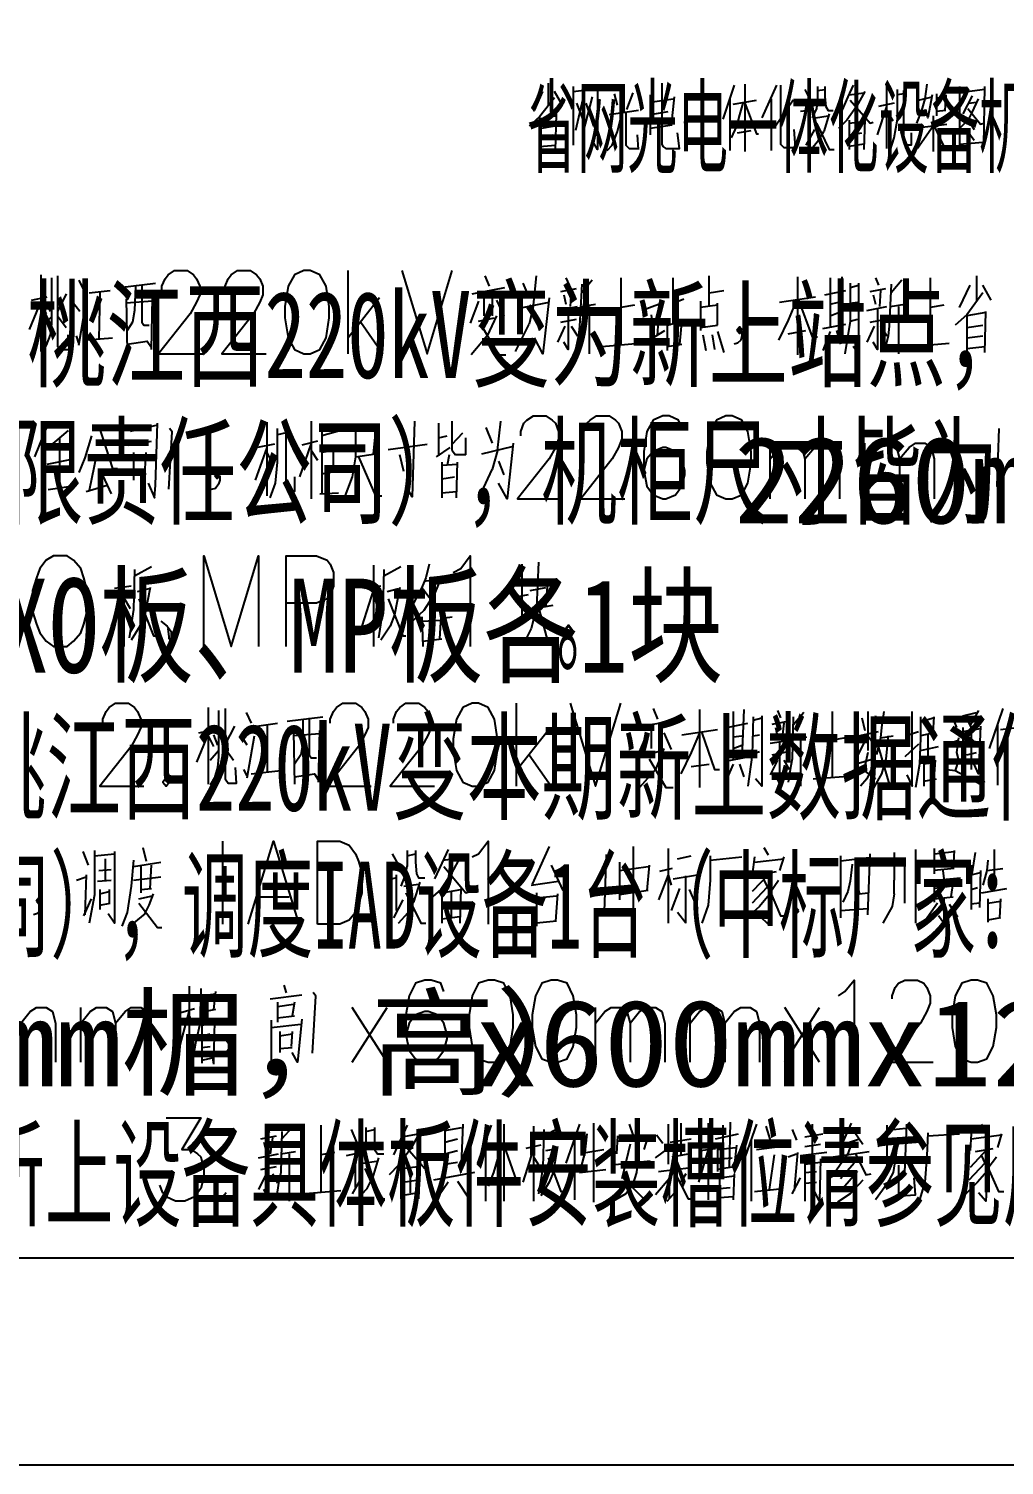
# Model space of a CAD drawing. Header units: metres. Extents: x 17 to 1264, y 17 to 859.
# Drawn here: x 124.8 to 258.3, y 16.9 to 213.4 of the extents above; entities that cross this region are included whole.
import ezdxf

# ---------------------------------------------------------------- set-up
doc = ezdxf.new("R2010")
doc.units = ezdxf.units.M
for name, color, linetype in [('LINES', 7, 'Continuous'), ('POLYLINES', 4, 'Continuous'), ('RECTS', 7, 'Continuous'), ('TEXTS', 3, 'Continuous')]:
    doc.layers.add(name, color=color, linetype=linetype)

msp = doc.modelspace()

# ---------------------------------------------------------------- linework, layer by layer
at = {"layer": 'LINES'}
for p, q in [((193.96, 202.18), (195.11, 204.77)), ((195.83, 205.92), (195.83, 202.9)), ((197.71, 203.04), (196.7, 204.77)), ((199.29, 205.49), (199.29, 197.42)), ((199.29, 204.77), (202.6, 205.2)), ((205.34, 202.9), (204.91, 204.48)), ((206.2, 205.78), (206.2, 201.89)), ((206.63, 202.32), (207.5, 204.62)), ((221.32, 205.63), (219.74, 201.02)), ((222.76, 205.78), (222.76, 196.56)), ((227.08, 205.63), (225.07, 201.17)), ((230.97, 205.06), (231.69, 203.62)), ((232.7, 205.49), (232.7, 203.62)), ((232.7, 204.91), (233.71, 205.06)), ((237.59, 205.63), (236.87, 204.05)), ((237.02, 204.34), (239.03, 204.62)), ((242.2, 196.99), (242.2, 205.78)), ((244.51, 204.48), (243.64, 204.34)), ((247.67, 205.78), (247.39, 203.76)), ((248.97, 204.48), (248.97, 201.46)), ((252.14, 205.49), (252.14, 197.28)), ((252.14, 205.49), (252.14, 196.85)), ((255.59, 205.06), (252.14, 204.62)), ((255.45, 197.42), (255.59, 205.49)), ((200.59, 203.76), (199.58, 199.44)), ((199.72, 203.18), (200.73, 200.59)), ((201.88, 204.05), (200.59, 199.15)), ((201.02, 203.18), (202.03, 200.02)), ((209.8, 204.34), (209.8, 198.86)), ((209.8, 203.33), (212.97, 203.76)), ((213.11, 204.05), (212.68, 200.16)), ((220.75, 196.7), (220.75, 203.76)), ((221.18, 203.04), (224.35, 203.62)), ((226.36, 203.76), (226.36, 196.7)), ((229.39, 203.62), (226.94, 200.02)), ((231.55, 198.29), (231.55, 202.61)), ((236.87, 204.05), (236.01, 202.18)), ((240.91, 198.86), (242.2, 202.75)), ((243.21, 203.18), (241.05, 202.75)), ((246.52, 203.62), (248.39, 204.05)), ((248.97, 203.9), (250.12, 204.05)), ((250.27, 204.34), (250.12, 202.18)), ((253.87, 204.19), (252.57, 201.74)), ((253.43, 203.18), (254.44, 203.33)), ((196.99, 201.46), (194.68, 201.02)), ((194.68, 201.31), (194.68, 196.7)), ((196.84, 196.7), (196.99, 201.74)), ((208.22, 202.18), (204.19, 201.6)), ((210.38, 201.74), (212.25, 202.03)), ((214.41, 200.59), (219.16, 201.02)), ((231.55, 202.18), (230.39, 202.03)), ((232.41, 201.17), (234.14, 201.46)), ((234.28, 201.74), (233.56, 199.3)), ((237.02, 200.88), (237.02, 196.85)), ((237.02, 200.45), (239.18, 200.74)), ((238.03, 200.59), (238.03, 197.57)), ((239.18, 201.02), (239.03, 196.85)), ((243.07, 200.74), (242.2, 202.18)), ((248.54, 201.46), (248.54, 196.56)), ((250.27, 202.18), (248.97, 202.03)), ((252.28, 199.87), (253.43, 201.02)), ((194.68, 199.73), (196.55, 200.02)), ((194.68, 198.43), (196.55, 198.86)), ((208.22, 196.85), (208.07, 198.86)), ((212.83, 200.16), (209.8, 199.73)), ((221.75, 199.15), (223.63, 199.44)), ((232.27, 199.58), (231.11, 197.42)), ((237.16, 198.86), (238.75, 199.15)), ((248.54, 200.02), (246.38, 196.99)), ((246.67, 199.87), (250.41, 200.3)), ((253.29, 199.3), (254.15, 198.14)), ((253.58, 200.45), (254.15, 199.58)), ((194.68, 197.28), (196.84, 197.42)), ((239.03, 197.57), (237.02, 197.28)), ((252.14, 197.57), (255.31, 197.86)), ((126.43, 179.71), (126.43, 169.2)), ((127.87, 179.28), (127.87, 172.8)), ((131.61, 178.99), (132.33, 177.55)), ((168.47, 168.91), (168.47, 180.29)), ((187.19, 179.57), (187.77, 178.13)), ((193.82, 175.54), (194.25, 179.57)), ((198.28, 179.28), (198.71, 178.27)), ((201.88, 178.99), (200.44, 177.26)), ((205.77, 179.28), (205.77, 170.06)), ((212.97, 173.09), (212.97, 179.28)), ((217.87, 175.39), (217.87, 179.57)), ((229.96, 179.42), (229.96, 168.77)), ((234.43, 179.28), (234.43, 172.66)), ((236.01, 179.42), (235.72, 172.8)), ((240.62, 179.28), (241.05, 178.27)), ((244.22, 178.99), (242.78, 177.26)), ((248.11, 179.28), (248.11, 170.06)), ((254.44, 179.57), (254.44, 176.11)), ((129.88, 177.12), (128.73, 174.67)), ((133.05, 177.26), (135.93, 177.55)), ((134.49, 177.26), (134.35, 170.93)), ((137.23, 177.98), (142.12, 178.56)), ((185.47, 177.12), (189.93, 177.98)), ((187.05, 177.26), (187.05, 174.1)), ((188.2, 177.55), (188.2, 174.1)), ((192.38, 178.56), (193.24, 176.54)), ((197.56, 177.41), (199.72, 177.84)), ((197.99, 176.98), (198.28, 175.68)), ((199, 177.55), (198.86, 175.39)), ((210.23, 178.27), (210.81, 176.83)), ((217.87, 177.26), (219.88, 177.55)), ((233.71, 176.98), (236.59, 177.55)), ((237.16, 178.56), (237.16, 173.23)), ((237.16, 177.98), (238.31, 178.27)), ((239.9, 177.41), (242.06, 177.84)), ((240.33, 176.98), (240.62, 175.68)), ((241.34, 177.55), (241.19, 175.39)), ((252.14, 175.25), (253.58, 178.27)), ((256.46, 176.26), (255.31, 178.27)), ((126.43, 176.11), (124.84, 172.22)), ((125.13, 176.26), (127.29, 176.69)), ((126.43, 175.82), (127.15, 174.38)), ((127.15, 175.97), (127.72, 174.67)), ((131.75, 174.67), (130.75, 175.97)), ((131.61, 170.06), (132.62, 175.97)), ((138.09, 176.4), (138.23, 169.2)), ((141.69, 176.11), (138.09, 175.82)), ((141.55, 169.49), (141.69, 176.54)), ((172.79, 176.54), (168.47, 171.07)), ((186.33, 176.11), (185.18, 173.09)), ((188.78, 176.26), (189.79, 174.1)), ((191.66, 175.1), (195.98, 175.97)), ((193.82, 175.54), (193.24, 172.94)), ((197.13, 174.82), (199.87, 175.39)), ((200.3, 175.39), (202.31, 175.68)), ((201.45, 175.39), (201.45, 168.91)), ((207.64, 175.54), (205.77, 175.25)), ((209.37, 175.1), (211.67, 175.97)), ((210.81, 171.36), (211.1, 175.39)), ((212.97, 175.82), (214.41, 176.4)), ((216.71, 176.11), (216.71, 172.08)), ((219.02, 175.54), (216.71, 175.25)), ((219.02, 172.8), (219.02, 175.82)), ((227.51, 175.97), (232.41, 176.69)), ((234.43, 175.68), (235.58, 175.97)), ((237.16, 175.82), (238.17, 175.97)), ((239.47, 174.82), (242.2, 175.39)), ((242.63, 175.39), (244.65, 175.68)), ((243.79, 175.39), (243.79, 168.91)), ((249.98, 175.54), (248.11, 175.25)), ((126.71, 172.66), (127.87, 173.95)), ((128.73, 174.1), (129.88, 172.51)), ((170.2, 173.23), (173.23, 168.91)), ((186.33, 173.38), (188.49, 173.81)), ((191.37, 169.2), (193.24, 172.94)), ((193.96, 174.1), (194.68, 172.08)), ((197.56, 173.23), (199.72, 173.66)), ((209.95, 174.24), (210.23, 171.94)), ((212.11, 173.66), (212.11, 169.34)), ((212.11, 172.8), (214.12, 173.38)), ((214.12, 173.66), (213.83, 170.21)), ((233.42, 172.37), (236.59, 172.94)), ((234.43, 174.1), (235.58, 174.53)), ((237.16, 173.38), (236.44, 168.91)), ((237.16, 173.38), (238.17, 173.66)), ((239.9, 173.23), (242.06, 173.66)), ((255.74, 174.53), (253.15, 174.1)), ((253.15, 174.24), (253.15, 169.06)), ((255.59, 169.06), (255.74, 174.67)), ((131.61, 170.35), (131.32, 171.36)), ((132.33, 170.78), (136.22, 171.07)), ((198.14, 172.66), (197.13, 170.5)), ((199, 172.66), (199.87, 171.36)), ((209.23, 170.5), (211.82, 172.08)), ((215.99, 172.08), (215.56, 169.06)), ((216.71, 172.51), (219.02, 172.8)), ((217, 171.5), (217.43, 169.34)), ((218.3, 171.5), (218.59, 169.49)), ((219.02, 171.94), (219.88, 169.06)), ((222.04, 172.08), (221.9, 172.08)), ((228.67, 171.65), (231.11, 172.08)), ((234.43, 171.94), (233.42, 169.34)), ((235.29, 172.08), (235.87, 170.21)), ((240.47, 172.66), (239.47, 170.5)), ((241.34, 172.66), (242.2, 171.36)), ((253.15, 172.51), (255.31, 172.8)), ((253.15, 171.07), (255.31, 171.36)), ((203.18, 169.92), (208.36, 170.35)), ((212.11, 169.92), (214.12, 170.21)), ((245.51, 169.92), (250.7, 170.35)), ((253.15, 169.63), (255.59, 169.92)), ((127.43, 159.41), (125.56, 154.8)), ((157.39, 149.47), (157.39, 159.55)), ((163.43, 159.7), (163.43, 149.04)), ((171.93, 155.23), (172.36, 159.26)), ((180.86, 159.41), (180.86, 154.94)), ((182.73, 155.66), (182.73, 159.7)), ((188.92, 155.66), (189.35, 159.7)), ((126.71, 157.39), (126.71, 149.04)), ((130.17, 158.4), (127.43, 156.1)), ((129.02, 150.48), (129.02, 157.39)), ((142.41, 159.12), (138.67, 158.26)), ((159.98, 158.11), (158.83, 157.82)), ((164.87, 158.83), (164.87, 149.76)), ((167.03, 158.26), (164.87, 157.68)), ((172.22, 158.83), (169.48, 158.4)), ((180.86, 157.39), (182.01, 157.68)), ((182.73, 156.53), (184.17, 158.11)), ((184.6, 155.09), (184.6, 157.39)), ((187.34, 158.83), (188.2, 156.67)), ((138.38, 156.38), (141.55, 156.96)), ((139.1, 155.38), (139.1, 151.63)), ((140.68, 152.5), (140.83, 155.38)), ((155.8, 151.63), (157.39, 156.1)), ((158.39, 156.53), (156.09, 156.1)), ((158.25, 153.65), (157.39, 155.38)), ((161.85, 152.06), (163.43, 156.53)), ((164.3, 156.96), (162.14, 156.38)), ((163.43, 155.66), (164.3, 154.37)), ((166.46, 155.66), (164.87, 155.38)), ((166.46, 152.78), (166.46, 155.95)), ((173.95, 155.81), (179.27, 156.53)), ((180.57, 154.8), (182.44, 156.1)), ((182.73, 155.66), (183.16, 155.09)), ((186.76, 155.23), (190.94, 156.24)), ((188.92, 155.66), (188.2, 153.07)), ((226.22, 149.04), (226.22, 156.67)), ((239.18, 149.04), (239.18, 156.67)), ((127.29, 153.79), (130.89, 154.51)), ((134.06, 155.09), (133.05, 150.19)), ((140.83, 155.09), (139.1, 154.94)), ((169.48, 154.8), (172.22, 155.23)), ((176.11, 152.78), (175.53, 155.09)), ((181.29, 154.08), (181.29, 149.18)), ((181.29, 153.65), (183.45, 153.79)), ((182.3, 155.09), (182.01, 153.65)), ((184.6, 155.09), (183.16, 155.09)), ((183.31, 149.18), (183.45, 154.08)), ((189.07, 154.22), (189.79, 152.35)), ((134.63, 152.78), (136.07, 149.76)), ((139.1, 152.35), (140.83, 152.5)), ((150.62, 152.35), (150.47, 152.35)), ((164.87, 152.5), (166.6, 152.78)), ((181.29, 151.78), (183.02, 152.06)), ((186.47, 149.33), (188.2, 153.07)), ((127.43, 150.34), (130.6, 150.77)), ((132.62, 150.05), (135.5, 150.91)), ((164.59, 149.76), (167.18, 149.9)), ((181.29, 149.9), (183.31, 150.05)), ((137.8, 139.97), (137.8, 128.88)), ((139.24, 138.53), (141.55, 139.82)), ((171.93, 139.97), (171.93, 128.88)), ((173.37, 138.53), (175.67, 139.82)), ((192.23, 140.11), (192.23, 132.62)), ((178.84, 137.81), (181.15, 138.1)), ((137.8, 136.66), (136.07, 131.62)), ((138.81, 137.09), (136.51, 136.8)), ((139.67, 136.37), (141.26, 136.8)), ((171.93, 136.66), (170.35, 131.62)), ((172.94, 137.09), (170.78, 136.8)), ((173.8, 136.37), (175.39, 136.8)), ((193.1, 135.94), (190.94, 135.5)), ((193.39, 136.51), (195.55, 136.94)), ((195.69, 137.09), (195.55, 134.35)), ((137.8, 135.5), (138.67, 134.06)), ((171.93, 135.5), (172.79, 134.06)), ((193.1, 133.92), (196.55, 134.5)), ((142.84, 132.34), (143.71, 131.62)), ((178.55, 132.91), (178.7, 128.88)), ((178.55, 132.34), (181.15, 132.48)), ((181.15, 132.91), (181, 129.89)), ((190.79, 131.62), (193.1, 133.2)), ((143.71, 131.62), (144.28, 130.9)), ((143.99, 130.18), (143.85, 131.33)), ((143.99, 129.89), (143.99, 130.18)), ((144.14, 129.74), (143.99, 129.89)), ((144.28, 129.89), (144.14, 129.74)), ((144.28, 130.9), (144.28, 130.32)), ((144.28, 130.32), (144.28, 129.89)), ((178.7, 129.6), (181.29, 129.89)), ((149.32, 120.53), (149.32, 110.02)), ((150.76, 120.1), (150.76, 113.62)), ((191.51, 109.73), (191.51, 121.1)), ((210.23, 120.38), (210.81, 118.94)), ((216.57, 120.24), (216.57, 109.58)), ((221.18, 119.95), (221.18, 113.47)), ((222.62, 120.24), (222.33, 113.62)), ((227.23, 120.1), (227.66, 119.09)), ((234.71, 119.95), (234.71, 110.88)), ((239.61, 119.95), (239.61, 114.62)), ((254.73, 120.1), (253.58, 118.08)), ((258.04, 120.38), (256.17, 114.91)), ((152.92, 117.94), (151.63, 115.49)), ((154.51, 119.81), (155.23, 118.37)), ((155.95, 117.94), (158.83, 118.37)), ((157.39, 118.08), (157.39, 111.74)), ((160.12, 118.66), (165.02, 119.23)), ((208.36, 117.94), (212.83, 118.66)), ((209.95, 118.08), (209.95, 114.91)), ((211.1, 118.37), (211.1, 114.91)), ((220.31, 117.79), (223.19, 118.37)), ((223.91, 119.23), (223.77, 114.05)), ((223.91, 118.8), (225.07, 119.09)), ((226.51, 118.22), (228.67, 118.66)), ((228.09, 118.37), (227.8, 116.06)), ((230.83, 119.81), (229.39, 118.08)), ((238.75, 119.09), (239.18, 117.36)), ((240.62, 119.38), (240.19, 117.07)), ((248.68, 119.09), (246.81, 118.51)), ((248.54, 117.07), (248.68, 119.23)), ((251.13, 119.23), (251.71, 117.79)), ((252.57, 119.38), (254.44, 119.81)), ((253.29, 118.66), (253.87, 117.5)), ((257.32, 118.08), (257.32, 109.87)), ((257.75, 117.5), (261.5, 117.94)), ((149.32, 116.93), (147.74, 113.04)), ((148.03, 117.07), (150.19, 117.5)), ((149.32, 116.64), (150.04, 115.2)), ((150.04, 116.78), (150.62, 115.34)), ((154.65, 115.34), (153.79, 116.78)), ((154.65, 110.88), (155.66, 116.64)), ((160.99, 117.22), (161.13, 110.02)), ((164.59, 116.93), (160.99, 116.64)), ((164.44, 110.3), (164.59, 117.36)), ((195.83, 117.36), (191.51, 111.89)), ((209.37, 116.93), (208.07, 113.9)), ((211.67, 117.07), (212.68, 114.77)), ((214.12, 116.78), (219.02, 117.5)), ((221.18, 116.5), (222.33, 116.64)), ((223.91, 116.64), (224.78, 116.78)), ((226.22, 115.63), (228.95, 116.06)), ((226.94, 117.79), (227.23, 116.5)), ((229.24, 116.06), (231.26, 116.5)), ((230.39, 116.21), (230.39, 109.73)), ((236.59, 116.35), (234.71, 116.06)), ((239.61, 116.78), (238.03, 113.62)), ((238.31, 116.64), (241.05, 117.22)), ((239.61, 116.64), (240.76, 115.06)), ((241.34, 116.35), (243.07, 116.64)), ((244.79, 116.64), (246.52, 117.22)), ((248.68, 117.07), (246.81, 116.64)), ((247.82, 116.78), (247.82, 112.75)), ((250.41, 115.49), (251.99, 116.06)), ((252.57, 117.79), (252.57, 112.18)), ((252.57, 117.22), (255.02, 117.65)), ((253.72, 117.36), (253.72, 112.03)), ((149.61, 113.33), (150.76, 114.62)), ((151.63, 114.91), (152.78, 113.33)), ((193.24, 114.05), (196.27, 109.73)), ((209.23, 114.05), (211.39, 114.62)), ((221.18, 114.91), (222.33, 115.34)), ((223.77, 114.05), (223.19, 109.73)), ((223.77, 114.19), (224.78, 114.48)), ((226.51, 114.05), (228.67, 114.48)), ((246.52, 115.49), (244.65, 113.76)), ((246.81, 114.62), (249.26, 115.2)), ((253.15, 115.63), (254.3, 115.92)), ((253.15, 114.05), (254.44, 114.34)), ((154.65, 111.17), (154.22, 112.03)), ((215.42, 112.46), (217.87, 112.75)), ((221.18, 112.75), (220.03, 110.16)), ((220.17, 113.18), (223.19, 113.76)), ((222.04, 112.75), (222.62, 111.02)), ((227.23, 113.33), (226.22, 111.31)), ((228.09, 113.33), (228.81, 112.03)), ((238.31, 112.9), (240.33, 113.47)), ((247.24, 113.18), (247.24, 109.73)), ((248.83, 113.04), (247.24, 112.75)), ((248.68, 110.74), (248.83, 113.33)), ((155.23, 111.46), (159.26, 111.89)), ((232.12, 110.74), (237.45, 111.17)), ((247.24, 110.45), (248.97, 110.74)), ((255.02, 110.16), (255.59, 110.45)), ((151.34, 90.86), (151.34, 102.24)), ((132.19, 100.8), (132.91, 98.93)), ((133.77, 100.22), (136.51, 100.51)), ((140.39, 101.38), (140.83, 99.5)), ((174.52, 100.51), (175.39, 98.93)), ((176.54, 100.94), (176.54, 98.78)), ((176.54, 100.22), (177.69, 100.51)), ((182.15, 101.09), (181.29, 99.22)), ((195.98, 101.52), (193.67, 96.34)), ((207.5, 101.52), (207.5, 91.01)), ((212.25, 101.23), (212.25, 91.01)), ((225.35, 101.38), (225.93, 100.37)), ((239.61, 92.16), (239.9, 100.51)), ((243.21, 100.66), (243.21, 96.91)), ((246.09, 101.09), (246.09, 91.01)), ((248.68, 101.23), (248.68, 97.78)), ((248.68, 100.51), (251.42, 100.8)), ((251.42, 100.94), (251.27, 98.5)), ((253.87, 97.78), (254.3, 100.66)), ((256.89, 101.09), (256.89, 95.62)), ((134.35, 98.21), (136.07, 98.35)), ((135.21, 99.79), (135.21, 96.91)), ((139.1, 98.78), (142.84, 99.36)), ((140.11, 98.78), (140.11, 95.18)), ((141.4, 95.76), (141.55, 98.93)), ((181.29, 99.22), (180.28, 97.06)), ((181.43, 99.65), (183.74, 99.94)), ((196.27, 98.93), (197.85, 95.47)), ((205.63, 99.36), (205.63, 94.18)), ((205.63, 98.21), (209.51, 98.78)), ((209.66, 98.93), (209.37, 95.47)), ((212.83, 98.5), (211.1, 98.06)), ((213.55, 99.79), (215.42, 100.22)), ((218.01, 99.65), (222.33, 100.08)), ((224.06, 100.08), (223.77, 97.63)), ((224.06, 99.36), (228.09, 99.79)), ((228.09, 100.08), (227.51, 98.21)), ((235.87, 100.22), (235.87, 91.73)), ((239.75, 99.94), (235.87, 99.5)), ((244.65, 93.74), (244.65, 99.5)), ((248.68, 99.36), (250.99, 99.65)), ((251.42, 98.5), (248.68, 98.21)), ((253.72, 98.93), (253.72, 92.88)), ((255.88, 98.21), (258.04, 98.5)), ((131.32, 96.91), (132.62, 97.34)), ((132.62, 97.63), (132.47, 92.16)), ((134.2, 96.77), (136.07, 96.91)), ((139.1, 96.91), (142.84, 97.34)), ((175.1, 97.2), (173.8, 96.91)), ((175.1, 92.74), (175.1, 97.63)), ((176.11, 96.05), (178.12, 96.34)), ((178.27, 96.62), (177.4, 93.89)), ((193.53, 96.19), (197.27, 96.77)), ((212.25, 97.63), (210.95, 94.18)), ((212.25, 97.63), (212.68, 96.19)), ((212.97, 97.06), (216.28, 97.63)), ((214.7, 91.01), (214.7, 97.49)), ((226.07, 97.78), (223.77, 95.33)), ((224.49, 97.63), (227.08, 98.06)), ((225.35, 96.91), (226.07, 95.47)), ((226.07, 95.04), (227.37, 96.91)), ((243.21, 95.04), (243.21, 96.91)), ((247.39, 96.77), (252.28, 97.2)), ((248.68, 96.48), (248.68, 93.89)), ((249.83, 98.21), (249.98, 97.06)), ((250.99, 94.61), (251.27, 96.48)), ((253.72, 97.63), (255.02, 97.92)), ((255.02, 98.21), (254.87, 93.17)), ((134.49, 95.62), (134.49, 92.88)), ((134.49, 95.04), (135.79, 95.33)), ((135.79, 95.62), (135.79, 93.74)), ((139.82, 94.32), (141.69, 94.75)), ((140.11, 95.62), (141.55, 95.76)), ((156.09, 94.61), (160.41, 94.61)), ((181.29, 95.18), (183.88, 95.62)), ((181.29, 95.62), (181.29, 91.01)), ((182.59, 95.33), (182.59, 91.87)), ((183.88, 95.76), (183.74, 91.01)), ((194.25, 95.18), (194.25, 90.58)), ((194.25, 94.46), (196.99, 94.75)), ((197.13, 95.04), (196.84, 91.3)), ((209.51, 95.47), (205.63, 94.9)), ((213.83, 95.76), (212.68, 92.74)), ((215.13, 95.62), (216.28, 93.02)), ((225.79, 95.9), (223.77, 93.74)), ((229.82, 95.47), (229.67, 95.47)), ((251.13, 96.05), (248.68, 95.76)), ((248.68, 94.32), (251.27, 94.61)), ((253.72, 95.62), (254.59, 95.9)), ((255.16, 95.18), (258.62, 95.76)), ((126.28, 94.03), (126.14, 94.03)), ((132.33, 92.02), (133.34, 94.32)), ((134.49, 93.46), (135.93, 93.74)), ((175.96, 94.18), (174.67, 91.73)), ((181.58, 93.46), (183.45, 93.74)), ((214.7, 91.01), (213.55, 92.45)), ((229.82, 92.74), (229.67, 92.74)), ((235.87, 92.74), (239.61, 93.02)), ((249.11, 93.74), (247.39, 91.3)), ((250.7, 93.6), (251.85, 91.87)), ((254.87, 93.74), (253.72, 93.6)), ((256.03, 94.32), (256.03, 91.15)), ((256.03, 93.74), (257.75, 94.03)), ((257.75, 94.32), (257.61, 91.73)), ((140.68, 92.3), (138.38, 90.43)), ((183.74, 91.87), (181.29, 91.58)), ((196.99, 91.3), (194.25, 91.01)), ((257.75, 91.73), (256.03, 91.44)), ((146.73, 82.37), (146.73, 72)), ((148.31, 81.07), (150.33, 81.36)), ((149.18, 81.07), (149.18, 78.91)), ((150.33, 81.65), (150.04, 79.2)), ((157.82, 80.64), (162.14, 81.22)), ((159.69, 82.51), (159.98, 81.5)), ((131.9, 72), (131.9, 79.49)), ((146.73, 79.06), (145.43, 74.3)), ((145.58, 78.77), (147.45, 79.34)), ((150.33, 79.2), (148.31, 78.77)), ((158.83, 80.21), (158.83, 77.47)), ((158.83, 79.63), (160.99, 79.92)), ((161.13, 80.21), (160.84, 78.34)), ((169.05, 72), (173.8, 79.49)), ((173.8, 72), (169.05, 79.49)), ((202.31, 72), (202.31, 79.49)), ((215.27, 72), (215.27, 79.49)), ((228.23, 72), (232.99, 79.49)), ((232.99, 72), (228.23, 79.49)), ((146.73, 78.34), (147.16, 77.18)), ((148.46, 77.47), (148.46, 71.86)), ((148.46, 77.04), (150.19, 77.33)), ((150.19, 77.62), (150.04, 71.86)), ((157.96, 77.76), (157.96, 72.14)), ((157.96, 76.75), (161.99, 77.18)), ((158.83, 78.05), (161.13, 78.34)), ((148.46, 75.6), (149.61, 75.89)), ((152.2, 75.17), (152.06, 75.17)), ((159.11, 76.18), (159.11, 73.3)), ((159.11, 75.6), (160.84, 75.89)), ((160.84, 76.18), (160.7, 74.16)), ((148.46, 74.02), (149.61, 74.16)), ((159.11, 73.87), (160.84, 74.02)), ((157.24, 63.5), (157.67, 62.35)), ((160.84, 63.07), (159.4, 61.49)), ((164.73, 63.36), (164.73, 54.29)), ((170.92, 63.07), (170.92, 60.91)), ((176.54, 63.36), (175.67, 61.49)), ((181.72, 63.36), (181.72, 56.3)), ((181.72, 62.64), (184.03, 63.07)), ((184.17, 63.5), (183.88, 56.88)), ((188.06, 63.36), (186.19, 58.18)), ((189.79, 63.5), (189.79, 52.99)), ((193.82, 63.22), (193.82, 52.99)), ((195.26, 61.92), (197.42, 63.07)), ((200.15, 63.5), (198.28, 58.18)), ((202.03, 63.65), (202.03, 52.85)), ((206.92, 63.5), (207.5, 61.92)), ((212.25, 63.5), (212.25, 58.03)), ((213.98, 63.65), (213.98, 59.33)), ((217.72, 63.65), (217.72, 53.14)), ((219.74, 63.36), (219.74, 57.46)), ((220.75, 63.79), (220.6, 57.6)), ((224.35, 63.5), (222.47, 58.18)), ((225.64, 63.22), (226.22, 61.34)), ((231.98, 63.5), (231.98, 59.47)), ((237.31, 63.65), (236.01, 60.77)), ((242.2, 63.36), (242.2, 56.88)), ((244.79, 62.93), (242.2, 62.64)), ((244.65, 56.88), (244.94, 63.5)), ((255.16, 63.5), (255.74, 62.64)), ((156.52, 61.49), (158.68, 61.92)), ((156.95, 61.06), (157.24, 59.76)), ((158.11, 61.63), (157.82, 59.47)), ((168.91, 62.78), (169.63, 61.06)), ((170.92, 62.5), (172.07, 62.78)), ((175.67, 61.49), (174.67, 59.33)), ((175.82, 61.78), (178.12, 62.21)), ((181.72, 61.06), (183.45, 61.49)), ((187.34, 52.99), (187.34, 61.2)), ((199.43, 61.34), (199.43, 53.14)), ((205.34, 61.92), (205.19, 59.47)), ((205.34, 61.2), (209.51, 61.63)), ((209.51, 61.92), (208.94, 60.05)), ((210.67, 62.06), (211.53, 60.91)), ((212.54, 61.06), (215.42, 61.49)), ((218.73, 61.49), (221.9, 62.21)), ((223.63, 61.34), (223.63, 52.99)), ((229.24, 62.78), (229.82, 61.34)), ((230.97, 61.78), (233.42, 62.21)), ((235.87, 60.62), (238.46, 61.49)), ((237.74, 62.5), (238.89, 60.77)), ((247.82, 61.92), (252.14, 62.21)), ((253.72, 62.21), (253.58, 59.9)), ((253.72, 61.49), (257.9, 62.06)), ((257.9, 62.21), (257.32, 60.34)), ((156.23, 58.9), (158.97, 59.47)), ((159.26, 59.47), (161.27, 59.76)), ((160.41, 59.47), (160.41, 52.99)), ((166.6, 59.62), (164.73, 59.33)), ((169.48, 59.47), (168.19, 59.18)), ((169.48, 54.86), (169.48, 59.9)), ((181.72, 59.47), (183.45, 59.9)), ((187.91, 60.34), (191.51, 60.91)), ((193.82, 60.19), (192.38, 55.58)), ((194.83, 60.62), (192.81, 60.19)), ((193.82, 59.04), (194.68, 57.74)), ((195.55, 59.9), (197.13, 60.19)), ((201.02, 59.62), (203.47, 60.05)), ((207.07, 60.77), (205.91, 56.02)), ((210.52, 58.9), (212.25, 60.19)), ((212.83, 59.04), (214.99, 59.47)), ((217.72, 60.05), (216.43, 55.58)), ((216.71, 59.9), (218.73, 60.19)), ((217.72, 59.47), (218.3, 58.32)), ((219.02, 60.34), (219.02, 57.02)), ((219.02, 60.05), (221.47, 60.34)), ((221.61, 60.62), (221.32, 57.74)), ((224.35, 60.05), (227.51, 60.48)), ((226.79, 59.33), (226.07, 54.58)), ((228.67, 59.04), (229.82, 59.47)), ((229.96, 59.62), (229.53, 54.43)), ((233.99, 59.62), (230.39, 59.18)), ((230.97, 60.48), (233.13, 60.77)), ((234.86, 59.04), (239.75, 59.76)), ((255.88, 60.05), (253.58, 57.6)), ((254.3, 59.76), (256.75, 60.19)), ((255.16, 59.18), (255.88, 57.6)), ((255.88, 57.31), (257.18, 59.04)), ((156.52, 57.31), (158.68, 57.74)), ((170.49, 58.18), (172.36, 58.46)), ((172.65, 58.9), (171.79, 56.16)), ((175.67, 57.89), (175.67, 53.28)), ((175.67, 57.46), (178.12, 57.74)), ((176.97, 57.6), (176.97, 54.14)), ((178.27, 58.03), (178.12, 53.28)), ((181.72, 58.03), (183.45, 58.32)), ((200.15, 56.88), (203.75, 57.31)), ((209.8, 58.46), (204.62, 57.89)), ((210.95, 57.02), (215.42, 57.6)), ((212.83, 58.61), (213.26, 57.6)), ((221.61, 57.74), (219.02, 57.31)), ((219.45, 58.75), (221.03, 58.9)), ((224.92, 58.9), (225.5, 56.16)), ((230.97, 58.61), (230.97, 52.99)), ((230.97, 58.03), (233.13, 58.32)), ((230.97, 56.88), (232.55, 57.02)), ((237.74, 58.18), (235.87, 56.02)), ((238.17, 57.02), (236.15, 54.72)), ((255.59, 58.18), (253.43, 55.87)), ((157.24, 56.74), (156.23, 54.58)), ((158.11, 56.74), (158.83, 55.44)), ((170.35, 56.3), (169.05, 54)), ((175.96, 55.58), (177.83, 55.87)), ((185.75, 56.88), (180.14, 55.87)), ((182.15, 55.58), (180.28, 52.85)), ((183.45, 55.73), (185.03, 53.28)), ((188.63, 55.87), (190.65, 56.16)), ((206.06, 56.16), (208.94, 53.28)), ((212.39, 56.02), (212.39, 53.28)), ((214.7, 56.74), (213.98, 55.58)), ((219.31, 56.59), (219.31, 53.14)), ((219.31, 56.16), (221.32, 56.45)), ((221.32, 56.74), (221.18, 53.14)), ((229.24, 54), (230.39, 56.16)), ((230.97, 55.44), (232.55, 55.58)), ((162.14, 54), (167.47, 54.43)), ((178.12, 54.14), (175.67, 53.71)), ((212.11, 52.99), (213.55, 54.58)), ((219.31, 54.72), (220.75, 54.86)), ((221.18, 53.57), (219.31, 53.42)), ((224.06, 54.29), (227.95, 54.72)), ((87.76, 45.22), (1179.14, 45.22))]:
    msp.add_line(p, q, dxfattribs=at)
at = {"layer": 'POLYLINES'}
for points in [[(202.6, 205.63), (202.6, 196.85), (201.88, 198.14)], [(211.39, 205.92), (211.39, 198), (211.39, 197.57), (211.53, 197.28), (211.96, 196.99), (213.83, 196.99), (213.55, 199.15)], [(227.66, 205.63), (227.66, 197.57), (228.09, 197.14), (229.67, 197.14), (229.53, 199.58)], [(233.71, 205.49), (233.71, 204.05), (233.85, 202.75), (234.14, 202.18), (234.86, 202.18)], [(239.18, 204.77), (238.03, 202.75), (236.73, 200.88), (235.58, 199.73)], [(242.63, 196.7), (243.21, 198.43), (243.64, 201.02), (243.64, 205.06)], [(245.51, 199.15), (245.51, 197.42), (244.94, 197.42), (244.51, 198.29), (244.51, 204.91)], [(196.7, 203.9), (194.68, 201.31), (193.24, 200.02)], [(222.47, 203.18), (222.04, 201.6), (221.61, 200.02), (220.89, 198.43)], [(222.76, 203.18), (224.35, 199.01), (224.63, 199.01)], [(232.7, 203.62), (232.55, 202.46), (231.98, 201.17)], [(237.16, 203.62), (239.9, 200.45), (240.33, 200.59)], [(247.39, 203.76), (246.95, 202.18), (246.23, 200.45)], [(248.39, 204.34), (247.82, 201.17), (247.53, 202.32)], [(253.29, 202.46), (255.02, 200.3), (255.45, 200.45)], [(253.43, 201.02), (253.87, 201.89), (254.73, 203.76)], [(203.9, 196.7), (204.62, 197.42), (205.34, 199.3), (205.91, 201.74)], [(206.49, 202.03), (206.49, 197.42), (206.92, 196.99), (208.22, 196.99)], [(231.69, 196.7), (232.84, 198.14), (233.56, 199.3)], [(232.55, 200.45), (234.28, 196.85), (235, 196.85)], [(248.68, 200.02), (249.98, 197.28), (250.7, 197.28)], [(255.45, 196.99), (255.45, 197.42), (255.31, 197.86)], [(128.73, 179.57), (128.73, 169.92), (129.16, 169.49), (130.31, 169.49), (130.17, 171.5)], [(142.99, 177.55), (142.99, 178.13), (143.42, 179.14), (143.85, 179.71), (144.71, 180.29), (146.44, 180.29), (147.31, 179.71), (147.74, 179.14), (148.17, 178.13), (148.17, 176.98), (147.74, 175.97), (146.87, 174.38), (142.55, 168.91), (148.6, 168.91)], [(151.63, 177.55), (151.63, 178.13), (152.06, 179.14), (152.49, 179.71), (153.35, 180.29), (155.08, 180.29), (155.95, 179.71), (156.38, 179.14), (156.81, 178.13), (156.81, 176.98), (156.38, 175.97), (155.51, 174.38), (151.19, 168.91), (157.24, 168.91)], [(162.43, 180.29), (161.13, 179.71), (160.27, 178.13), (159.83, 175.39), (159.83, 173.81), (160.27, 171.07), (161.13, 169.49), (162.43, 168.91), (163.29, 168.91), (164.59, 169.49), (165.45, 171.07), (165.88, 173.81), (165.88, 175.39), (165.45, 178.13), (164.59, 179.71), (163.29, 180.29), (162.43, 180.29)], [(175.82, 180.29), (179.27, 168.91), (182.73, 180.29)], [(139.39, 178.13), (139.24, 174.82), (138.95, 173.23), (138.23, 172.08)], [(140.25, 178.27), (140.25, 173.23), (140.54, 172.8), (141.26, 172.8)], [(200.44, 178.42), (200.15, 172.66), (200.01, 171.36), (199.58, 169.49)], [(238.31, 178.56), (238.31, 168.91), (237.59, 169.92)], [(242.78, 178.42), (242.49, 172.66), (242.35, 171.36), (241.91, 169.49)], [(255.31, 177.26), (253.15, 174.24), (251.56, 172.8)], [(195.98, 176.54), (195.11, 168.91), (193.96, 171.07)], [(198.57, 175.1), (198.57, 169.49), (197.99, 170.5)], [(229.82, 176.26), (228.67, 173.52), (227.37, 170.78)], [(230.11, 176.26), (231.98, 171.22), (232.7, 171.22)], [(240.91, 175.1), (240.91, 169.49), (240.33, 170.5)], [(127.87, 172.94), (127.72, 171.5), (127.15, 170.06), (126.57, 169.06)], [(188.78, 174.1), (187.48, 171.36), (185.32, 168.77)], [(186.76, 172.66), (189.07, 168.77), (190.07, 168.77)], [(222.33, 172.08), (222.33, 171.36), (222.19, 170.78), (221.75, 170.35), (221.32, 170.21)], [(222.4, 172.14), (222.02, 172.61), (221.64, 172.14)], [(221.64, 172.14), (222.02, 171.66), (222.4, 172.14)], [(222.3, 172.14), (222.02, 172.49), (221.74, 172.14)], [(221.74, 172.14), (222.02, 171.78), (222.3, 172.14)], [(222.21, 172.14), (222.02, 172.37), (221.83, 172.14)], [(221.83, 172.14), (222.02, 171.9), (222.21, 172.14)], [(138.23, 170.21), (140.97, 170.64), (141.55, 169.78)], [(141.11, 151.2), (141.98, 149.18), (142.12, 150.91), (142.41, 159.41)], [(169.48, 159.26), (169.48, 154.8), (169.05, 152.06), (167.9, 149.04)], [(177.55, 159.7), (177.26, 149.33), (176.39, 150.91)], [(192.09, 157.68), (192.09, 158.26), (192.52, 159.41), (192.95, 159.84), (193.82, 160.42), (195.55, 160.42), (196.41, 159.84), (196.84, 159.41), (197.27, 158.26), (197.27, 157.25), (196.84, 156.1), (195.98, 154.51), (191.66, 149.04), (197.71, 149.04)], [(200.73, 157.68), (200.73, 158.26), (201.16, 159.41), (201.59, 159.84), (202.46, 160.42), (204.19, 160.42), (205.05, 159.84), (205.48, 159.41), (205.91, 158.26), (205.91, 157.25), (205.48, 156.1), (204.62, 154.51), (200.3, 149.04), (206.35, 149.04)], [(214.12, 158.83), (213.69, 159.84), (212.39, 160.42), (211.53, 160.42), (210.23, 159.84), (209.37, 158.26), (208.94, 155.52), (208.94, 152.93), (209.37, 150.77), (210.23, 149.62), (211.53, 149.04), (211.96, 149.04), (213.26, 149.62), (214.12, 150.77), (214.55, 152.35), (214.55, 152.93), (214.12, 154.51), (213.26, 155.52), (211.96, 156.1), (211.53, 156.1), (210.23, 155.52), (209.37, 154.51), (208.94, 152.93)], [(220.17, 160.42), (218.87, 159.84), (218.01, 158.26), (217.58, 155.52), (217.58, 153.94), (218.01, 151.2), (218.87, 149.62), (220.17, 149.04), (221.03, 149.04), (222.33, 149.62), (223.19, 151.2), (223.63, 153.94), (223.63, 155.52), (223.19, 158.26), (222.33, 159.84), (221.03, 160.42), (220.17, 160.42)], [(133.34, 157.68), (132.47, 154.66), (131.61, 152.64)], [(134.35, 158.98), (136.22, 153.22), (136.94, 153.22)], [(143.94, 150.4), (144.4, 158.21), (144.04, 158.67)], [(157.82, 149.18), (158.54, 151.2), (158.83, 154.08), (158.83, 158.69)], [(161.13, 152.06), (161.13, 150.05), (160.41, 150.05), (159.98, 151.06), (159.98, 158.54)], [(257.52, 158.67), (257.24, 150.85), (257.61, 150.4)], [(191.08, 156.67), (190.22, 149.04), (189.07, 151.2)], [(226.22, 154.51), (227.51, 156.1), (228.38, 156.67), (229.67, 156.67), (230.54, 156.1), (230.97, 154.51), (230.97, 149.04)], [(230.97, 154.51), (232.27, 156.1), (233.13, 156.67), (234.43, 156.67), (235.29, 156.1), (235.72, 154.51), (235.72, 149.04)], [(239.18, 154.51), (240.47, 156.1), (241.34, 156.67), (242.63, 156.67), (243.5, 156.1), (243.93, 154.51), (243.93, 149.04)], [(243.93, 154.51), (245.23, 156.1), (246.09, 156.67), (247.39, 156.67), (248.25, 156.1), (248.68, 154.51), (248.68, 149.04)], [(169.91, 154.8), (172.22, 149.47), (173.08, 149.47)], [(150.91, 152.21), (150.91, 151.63), (150.76, 151.06), (150.33, 150.48), (149.75, 150.34)], [(150.94, 152.29), (150.56, 152.77), (150.18, 152.29)], [(150.18, 152.29), (150.56, 151.82), (150.94, 152.29)], [(150.84, 152.29), (150.56, 152.65), (150.28, 152.29)], [(150.28, 152.29), (150.56, 151.94), (150.84, 152.29)], [(150.75, 152.29), (150.56, 152.53), (150.37, 152.29)], [(150.37, 152.29), (150.56, 152.06), (150.75, 152.29)], [(128.15, 141.26), (127.15, 140.69), (126.28, 139.54), (125.85, 138.24), (125.27, 136.51), (125.27, 133.63), (125.85, 131.9), (126.28, 130.75), (127.15, 129.6), (128.15, 128.88), (130.03, 128.88), (130.89, 129.6), (131.9, 130.75), (132.33, 131.9), (132.76, 133.63), (132.76, 136.51), (132.33, 138.24), (131.9, 139.54), (130.89, 140.69), (130.03, 141.26), (128.15, 141.26)], [(148.75, 128.88), (148.75, 141.26), (152.49, 128.88), (156.23, 141.26), (156.23, 128.88)], [(159.98, 128.88), (159.98, 141.26), (164.15, 141.26), (165.59, 140.69), (166.03, 140.11), (166.46, 138.96), (166.46, 137.09), (166.03, 135.94), (165.59, 135.36), (164.15, 134.78), (159.98, 134.78)], [(179.56, 140.11), (179.13, 138.24), (178.55, 136.94), (177.4, 134.78)], [(182.87, 138.96), (183.88, 139.54), (185.18, 141.26), (185.18, 128.88)], [(194.54, 140.4), (194.25, 134.21), (193.53, 131.33), (192.38, 129.02)], [(139.24, 139.39), (139.1, 133.92), (138.52, 130.03)], [(173.37, 139.39), (173.23, 133.92), (172.65, 130.03)], [(181.29, 138.53), (180.28, 136.08), (178.84, 133.78), (176.83, 131.9)], [(141.4, 136.94), (140.68, 133.2), (139.96, 131.62), (138.81, 129.74)], [(175.53, 136.94), (174.81, 133.2), (174.23, 131.62), (172.94, 129.74)], [(178.55, 136.94), (181.72, 132.77), (182.73, 132.91)], [(139.82, 135.36), (141.83, 130.32), (142.12, 130.32)], [(173.95, 135.36), (175.96, 130.32), (176.39, 130.32)], [(194.54, 134.21), (195.83, 129.31), (196.55, 129.31)], [(199.38, 130.84), (198.63, 131.78), (197.87, 130.84)], [(197.87, 130.84), (198.63, 129.89), (199.38, 130.84)], [(199.29, 130.84), (198.63, 131.66), (197.96, 130.84)], [(197.96, 130.84), (198.63, 130.01), (199.29, 130.84)], [(134.92, 118.37), (134.92, 118.94), (135.35, 119.95), (135.79, 120.53), (136.65, 121.1), (138.38, 121.1), (139.24, 120.53), (139.67, 119.95), (140.11, 118.94), (140.11, 117.79), (139.67, 116.78), (138.81, 115.2), (134.49, 109.73), (140.54, 109.73)], [(151.63, 120.38), (151.63, 110.74), (152.06, 110.16), (153.21, 110.16), (153.07, 112.32)], [(166.03, 118.37), (166.03, 118.94), (166.46, 119.95), (166.89, 120.53), (167.75, 121.1), (169.48, 121.1), (170.35, 120.53), (170.78, 119.95), (171.21, 118.94), (171.21, 117.79), (170.78, 116.78), (169.91, 115.2), (165.59, 109.73), (171.64, 109.73)], [(174.67, 118.37), (174.67, 118.94), (175.1, 119.95), (175.53, 120.53), (176.39, 121.1), (178.12, 121.1), (178.99, 120.53), (179.42, 119.95), (179.85, 118.94), (179.85, 117.79), (179.42, 116.78), (178.55, 115.2), (174.23, 109.73), (180.28, 109.73)], [(185.47, 121.1), (184.17, 120.53), (183.31, 118.94), (182.87, 116.21), (182.87, 114.62), (183.31, 111.89), (184.17, 110.3), (185.47, 109.73), (186.33, 109.73), (187.63, 110.3), (188.49, 111.89), (188.92, 114.62), (188.92, 116.21), (188.49, 118.94), (187.63, 120.53), (186.33, 121.1), (185.47, 121.1)], [(198.86, 121.1), (202.31, 109.73), (205.77, 121.1)], [(241.77, 119.95), (241.48, 117.79), (241.34, 116.35), (240.76, 114.05)], [(244.94, 111.31), (245.66, 109.73), (245.66, 119.95)], [(162.28, 118.94), (162.28, 115.63), (161.99, 114.05), (161.13, 112.75)], [(163.15, 119.09), (163.15, 114.05), (163.43, 113.62), (164.15, 113.62)], [(225.07, 119.38), (225.07, 109.73), (224.2, 110.74)], [(229.39, 119.23), (229.24, 113.47), (228.95, 112.03), (228.67, 110.3)], [(246.81, 119.23), (246.81, 116.35), (246.67, 112.75), (246.09, 109.58)], [(255.02, 117.94), (254.73, 111.46), (254.15, 112.75)], [(216.57, 117.07), (215.42, 114.34), (213.98, 111.46)], [(216.86, 117.07), (218.59, 112.03), (219.31, 112.03)], [(242.35, 116.64), (242.06, 113.47), (241.48, 111.46), (240.33, 109.44)], [(251.99, 116.35), (251.71, 114.34), (251.99, 113.33), (251.56, 111.89)], [(211.67, 114.91), (210.52, 112.03), (208.36, 109.58)], [(227.51, 115.92), (227.51, 110.16), (226.94, 111.31)], [(240.47, 114.19), (240.04, 112.03), (239.47, 110.74), (238.6, 109.73)], [(239.61, 114.34), (239.03, 111.89), (240.62, 110.74)], [(241.05, 115.06), (242.49, 110.02), (243.35, 110.02)], [(150.76, 113.76), (150.62, 112.32), (150.19, 110.88), (149.61, 109.87)], [(209.66, 113.47), (211.96, 109.58), (212.97, 109.58)], [(250.41, 112.03), (251.56, 111.89), (255.02, 110.02)], [(143.56, 110.88), (143.13, 110.3), (143.56, 109.73), (143.99, 110.3)], [(161.13, 111.02), (163.87, 111.46), (164.44, 110.59)], [(154.79, 90.86), (158.25, 102.24), (161.71, 90.86)], [(164.3, 90.86), (164.3, 102.24), (167.32, 102.24), (168.62, 101.66), (169.48, 100.51), (169.91, 99.5), (170.35, 97.92), (170.35, 95.18), (169.91, 93.6), (169.48, 92.45), (168.62, 91.44), (167.32, 90.86), (164.3, 90.86)], [(185.47, 100.08), (186.33, 100.51), (187.63, 102.24), (187.63, 90.86)], [(133.77, 100.94), (133.77, 94.9), (133.05, 91.01)], [(136.51, 100.8), (136.51, 91.01), (135.64, 92.3)], [(177.69, 100.94), (177.69, 99.36), (177.83, 97.78), (178.12, 97.2), (178.99, 97.2)], [(203.77, 100.4), (203.49, 92.59), (203.86, 92.14)], [(139.1, 99.65), (138.81, 96.05), (138.23, 92.45), (137.51, 90.58)], [(176.54, 98.93), (176.25, 97.49), (175.67, 96.05)], [(183.88, 100.22), (182.59, 97.78), (181.15, 95.62), (179.71, 94.32)], [(181.58, 98.78), (184.6, 95.18), (185.18, 95.33)], [(218.01, 100.22), (218.01, 96.91), (217.72, 93.46), (216.86, 91.01)], [(237.45, 99.07), (237.16, 96.77), (236.87, 95.33), (236.15, 93.89)], [(238.31, 99.22), (238.31, 95.47), (238.46, 95.04), (239.61, 95.18)], [(256.03, 99.65), (255.88, 98.21), (255.31, 96.19)], [(126.56, 94.03), (126.18, 94.5), (125.8, 94.03)], [(126.46, 94.03), (126.18, 94.38), (125.9, 94.03)], [(140.68, 92.3), (141.26, 93.46), (141.83, 95.04)], [(176.39, 95.18), (178.41, 91.01), (179.13, 91.01)], [(226.07, 94.9), (224.78, 93.31), (223.05, 91.73)], [(226.07, 95.47), (226.07, 93.17), (225.93, 90.86), (224.92, 91.87)], [(226.22, 95.33), (227.66, 92.02), (228.38, 92.02)], [(230.13, 95.44), (229.75, 95.92), (229.38, 95.44)], [(229.38, 95.44), (229.75, 94.97), (230.13, 95.44)], [(230.04, 95.44), (229.75, 95.8), (229.47, 95.44)], [(229.47, 95.44), (229.75, 95.09), (230.04, 95.44)], [(229.94, 95.44), (229.75, 95.68), (229.56, 95.44)], [(229.56, 95.44), (229.75, 95.21), (229.94, 95.44)], [(243.21, 95.04), (242.92, 93.31), (241.63, 91.01)], [(126.57, 93.89), (126.57, 93.31), (126.43, 92.74), (125.85, 92.3), (125.42, 92.16)], [(125.8, 94.03), (126.18, 93.55), (126.56, 94.03)], [(125.9, 94.03), (126.18, 93.67), (126.46, 94.03)], [(126.37, 94.03), (126.18, 94.26), (125.99, 94.03)], [(125.99, 94.03), (126.18, 93.79), (126.37, 94.03)], [(139.82, 93.74), (142.41, 90.43), (142.99, 90.43)], [(175.39, 91.01), (176.68, 92.45), (177.4, 93.89)], [(230.13, 92.73), (229.75, 93.2), (229.38, 92.73)], [(229.38, 92.73), (229.75, 92.25), (230.13, 92.73)], [(230.04, 92.73), (229.75, 93.08), (229.47, 92.73)], [(229.47, 92.73), (229.75, 92.37), (230.04, 92.73)], [(229.94, 92.73), (229.75, 92.96), (229.56, 92.73)], [(229.56, 92.73), (229.75, 92.49), (229.94, 92.73)], [(249.98, 94.32), (249.98, 91.01), (249.26, 92.02)], [(181.58, 81.65), (181.15, 82.8), (179.85, 83.23), (178.99, 83.23), (177.69, 82.8), (176.83, 81.07), (176.39, 78.48), (176.39, 75.74), (176.83, 73.58), (177.69, 72.43), (178.99, 72), (179.42, 72), (180.71, 72.43), (181.58, 73.58), (182.01, 75.17), (182.01, 75.74), (181.58, 77.33), (180.71, 78.48), (179.42, 78.91), (178.99, 78.91), (177.69, 78.48), (176.83, 77.33), (176.39, 75.74)], [(187.63, 83.23), (186.33, 82.8), (185.47, 81.07), (185.03, 78.48), (185.03, 76.75), (185.47, 74.16), (186.33, 72.43), (187.63, 72), (188.49, 72), (189.79, 72.43), (190.65, 74.16), (191.08, 76.75), (191.08, 78.48), (190.65, 81.07), (189.79, 82.8), (188.49, 83.23), (187.63, 83.23)], [(196.27, 83.23), (194.97, 82.8), (194.11, 81.07), (193.67, 78.48), (193.67, 76.75), (194.11, 74.16), (194.97, 72.43), (196.27, 72), (197.13, 72), (198.43, 72.43), (199.29, 74.16), (199.72, 76.75), (199.72, 78.48), (199.29, 81.07), (198.43, 82.8), (197.13, 83.23), (196.27, 83.23)], [(235.58, 81.07), (236.44, 81.65), (237.74, 83.23), (237.74, 72)], [(242.92, 80.64), (242.92, 81.07), (243.35, 82.22), (243.79, 82.8), (244.65, 83.23), (246.38, 83.23), (247.24, 82.8), (247.67, 82.22), (248.11, 81.07), (248.11, 80.06), (247.67, 78.91), (246.81, 77.33), (242.49, 72), (248.54, 72)], [(253.72, 83.23), (252.43, 82.8), (251.56, 81.07), (251.13, 78.48), (251.13, 76.75), (251.56, 74.16), (252.43, 72.43), (253.72, 72), (254.59, 72), (255.88, 72.43), (256.75, 74.16), (257.18, 76.75), (257.18, 78.48), (256.75, 81.07), (255.88, 82.8), (254.59, 83.23), (253.72, 83.23)], [(148.31, 82.08), (148.17, 77.18), (147.59, 74.59), (147.16, 72.29)], [(163.61, 73.24), (164.07, 81.04), (163.71, 81.51)], [(123.69, 77.33), (124.99, 78.91), (125.85, 79.49), (127.15, 79.49), (128.01, 78.91), (128.44, 77.33), (128.44, 72)], [(131.9, 77.33), (133.19, 78.91), (134.06, 79.49), (135.35, 79.49), (136.22, 78.91), (136.65, 77.33), (136.65, 72)], [(136.65, 77.33), (137.95, 78.91), (138.81, 79.49), (140.11, 79.49), (140.97, 78.91), (141.4, 77.33), (141.4, 72)], [(202.31, 77.33), (203.61, 78.91), (204.47, 79.49), (205.77, 79.49), (206.63, 78.91), (207.07, 77.33), (207.07, 72)], [(207.07, 77.33), (208.36, 78.91), (209.23, 79.49), (210.52, 79.49), (211.39, 78.91), (211.82, 77.33), (211.82, 72)], [(215.27, 77.33), (216.57, 78.91), (217.43, 79.49), (218.73, 79.49), (219.59, 78.91), (220.03, 77.33), (220.03, 72)], [(220.03, 77.33), (221.32, 78.91), (222.19, 79.49), (223.48, 79.49), (224.35, 78.91), (224.78, 77.33), (224.78, 72)], [(162.14, 77.9), (161.56, 72), (160.84, 73.3)], [(152.49, 75.02), (152.49, 74.45), (152.2, 73.87), (151.77, 73.3), (151.34, 73.3)], [(152.46, 75.13), (152.08, 75.6), (151.71, 75.13)], [(151.71, 75.13), (152.08, 74.66), (152.46, 75.13)], [(152.37, 75.13), (152.08, 75.48), (151.8, 75.13)], [(151.8, 75.13), (152.08, 74.77), (152.37, 75.13)], [(152.27, 75.13), (152.08, 75.37), (151.89, 75.13)], [(151.89, 75.13), (152.08, 74.89), (152.27, 75.13)], [(148.46, 72.29), (149.9, 72.58), (150.04, 71.71)], [(143.56, 64.37), (148.31, 64.37), (145.72, 60.05), (147.02, 60.05), (147.88, 59.47), (148.31, 59.04), (148.75, 57.31), (148.75, 56.3), (148.31, 54.72), (147.45, 53.57), (146.15, 52.99), (144.86, 52.99), (143.56, 53.57), (143.13, 54.14), (142.7, 55.15)], [(172.07, 63.07), (172.07, 61.49), (172.07, 60.05), (172.51, 59.47), (173.37, 59.47)], [(159.4, 62.5), (159.26, 56.88), (158.97, 55.44), (158.68, 53.57)], [(170.92, 61.06), (170.63, 59.62), (170.06, 58.18)], [(178.27, 62.35), (176.97, 60.05), (175.39, 57.89), (174.09, 56.59)], [(195.26, 62.78), (195.11, 57.6), (194.54, 54)], [(201.16, 62.21), (200.87, 59.62), (200.3, 57.6)], [(247.82, 62.35), (247.67, 59.18), (247.39, 55.58), (246.67, 53.14)], [(157.53, 59.18), (157.53, 53.57), (156.95, 54.58)], [(175.96, 60.91), (178.99, 57.46), (179.56, 57.6)], [(189.5, 60.62), (188.92, 58.75), (188.35, 56.88), (187.63, 55.01)], [(189.79, 60.62), (191.51, 55.73), (191.95, 55.73)], [(197.13, 60.48), (196.55, 56.88), (195.98, 55.58), (194.83, 53.71)], [(237.31, 60.77), (236.87, 59.47), (234.57, 56.16)], [(237.88, 59.47), (239.32, 56.59), (240.04, 56.74)], [(243.64, 60.77), (243.07, 56.88), (242.2, 55.3), (240.62, 53.14)], [(170.78, 57.46), (172.65, 53.28), (173.51, 53.28)], [(195.83, 58.9), (197.56, 54.29), (197.99, 54.29)], [(208.07, 58.32), (207.93, 56.88), (207.35, 55.01)], [(213.26, 57.31), (212.39, 56.02), (210.52, 53.86)], [(213.11, 57.02), (214.99, 53.28), (215.85, 53.28)], [(233.13, 58.75), (232.99, 52.99), (232.27, 54.29)], [(243.79, 57.89), (243.79, 54.14), (244.07, 53.71), (246.09, 53.86), (245.95, 56.16)], [(255.88, 57.02), (254.59, 55.58), (252.86, 53.86)], [(255.88, 57.6), (255.88, 55.44), (255.74, 52.99), (254.73, 54.14)], [(256.03, 57.6), (257.47, 54.29), (258.19, 54.29)], [(169.63, 53.14), (171.07, 54.72), (171.79, 56.16)], [(238.89, 55.87), (237.16, 54), (235.43, 52.85)], [(151.77, 54.14), (151.34, 53.57), (151.77, 52.99), (152.2, 53.57)], [(207.35, 55.01), (206.49, 54), (204.76, 52.99)]]:
    msp.add_lwpolyline(points, dxfattribs=at)
at = {"layer": 'RECTS'}
msp.add_lwpolyline([(16.84, 858.82), (1207.43, 858.82), (1207.43, 16.85), (16.84, 16.85)], dxfattribs=at)

# ---------------------------------------------------------------- texts
at = {"layer": 'TEXTS'}
for s, height, width, p in [('省网光电一体化设备机架图', 10.39, 0.509028, (192.95, 194.75)), ('桃江西220kV变为新上站点，本期新上省网光电一体化接入设备MDP-3000D1套、地网光电一体化接入设备MDP-3000D1套（中标厂家：绵阳灵信电', 11.88, 0.700867, (124.55, 165.59)), ('子有限责任公司），机柜尺寸皆为', 11.88, 0.675724, (100.94, 146.81)), ('容FXO板、MP板各1块', 12.87, 0.777271, (100.94, 125.28)), ('。', 11.88, 0.509028, (196.99, 126.65)), ('桃江西220kV变本期新上数据通信网路由器NSR7300X-081台（中标厂家：许继电气股份有限公司），数据通信网交换机1台（中标厂家：北京中电飞华通信有', 11.88, 0.663402, (116.92, 106.4)), ('限公司），调度IAD设备1台（中标厂家：四川景皓科技有限责任公司），行政IAD设备1台（中标厂家：湖南星通电力信息通信有限公司），合柜安装，机柜尺寸为', 11.88, 0.58188, (100.79, 87.54)), ('60mm楣，高）', 11.88, 1.10584, (101.66, 68.67)), ('x600mmx1200mm。', 11.88, 1.095346, (185.75, 68.67)), ('新上设备具体板件安装槽位请参见厂家安装说明书及运行单位工作通知单。', 11.88, 0.605931, (117.64, 50.76))]:
    msp.add_text(s, height=height, dxfattribs=dict(at, width=width)).set_placement(p)
msp.add_text('2260mm（含60mm楣，高）x600mmx600mm', height=11.88, dxfattribs=at).set_placement((221.32, 145.71))

doc.saveas('drawing.dxf')
